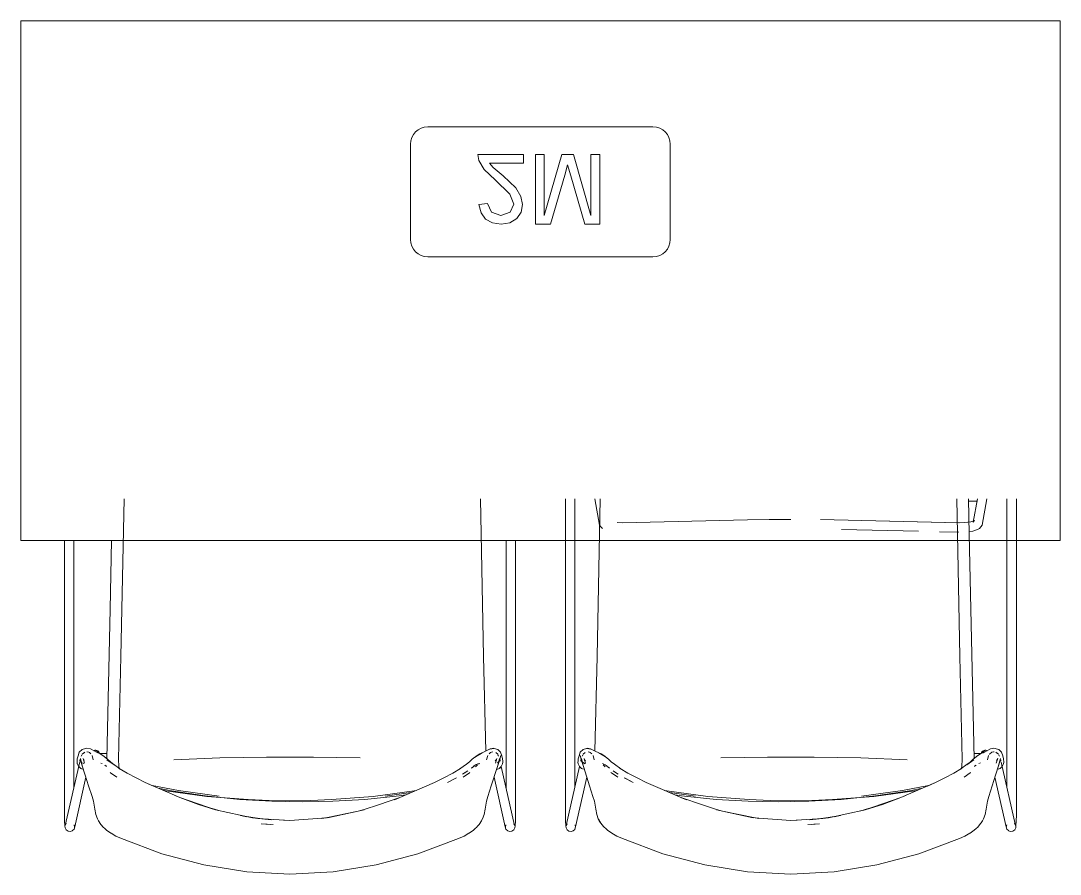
# Model space of a CAD drawing. Header units: millimetres. Extents: x 155927 to 326028, y -36033 to 97293.
# Drawn here: x 213202 to 214402, y 20146 to 21131 of the extents above; entities that cross this region are included whole.
import ezdxf

# ---------------------------------------------------------------- set-up
doc = ezdxf.new("R2010")
doc.units = ezdxf.units.MM
doc.header["$MEASUREMENT"] = 0
doc.layers.add('G-IMPT', color=8, linetype='CONTINUOUS', lineweight=9)
doc.layers.add('I-FURN', color=8, linetype='CONTINUOUS', lineweight=9)

msp = doc.modelspace()

# ---------------------------------------------------------------- linework, layer by layer
at = {"layer": 'G-IMPT'}
for p, q in [((213321.5, 20579.6), (213317.8, 20397.6)), ((213736.7, 20397.6), (213733.1, 20579.4)), ((213831, 20579.4), (213831, 20220.7)), ((213841.9, 20246.4), (213841.9, 20579.4)), ((213865, 20579.4), (213870.3, 20549.1)), ((213867.7, 20397.6), (213871.4, 20579.4)), ((214282.9, 20579.6), (214286.6, 20397.6)), ((214306.2, 20576.7), (214296.1, 20576.7)), ((214296.4, 20579.6), (214297.3, 20538.8)), ((214302, 20552.3), (214306.7, 20579.6)), ((214312.4, 20549.1), (214317.8, 20579.6)), ((214340.9, 20579.3), (214340.9, 20245.8)), ((214351.8, 20579.3), (214351.8, 20220.7)), ((213871.8, 20547), (213870.3, 20549.1)), ((213873.8, 20545), (213871.8, 20547)), ((213897.1, 20551.8), (213890.7, 20552)), ((213897.1, 20551.8), (214041.4, 20555.1)), ((214041.4, 20555.1), (214066.3, 20555.5)), ((214066.3, 20555.5), (214091.4, 20555.7)), ((214141.4, 20555.1), (214125.6, 20555.4)), ((214285.7, 20551.8), (214141.5, 20555)), ((214285.4, 20551.7), (214141.5, 20555)), ((214285.7, 20551.8), (214292.1, 20552)), ((214292.1, 20552), (214299, 20552.9)), ((214299, 20552.9), (214303.6, 20554.4)), ((214303.6, 20554.4), (214301.6, 20553)), ((214302.9, 20554.3), (214301.6, 20553)), ((214302, 20552.3), (214302.9, 20554.3)), ((214310.9, 20547), (214309, 20545)), ((214312.4, 20549.1), (214310.9, 20547)), ((214238.8, 20542), (214149.9, 20544)), ((214285.3, 20540.9), (214263.1, 20541.5)), ((214297.2, 20541.7), (214301.3, 20542.2)), ((214297.3, 20538.8), (214299.1, 20452.2)), ((214301.3, 20542.2), (214306.9, 20544)), ((214306.9, 20544), (214309, 20545)), ((213252.6, 20531.2), (213252.6, 20220.7)), ((213263.5, 20531.2), (213263.5, 20245.8)), ((213307, 20531.2), (213305.3, 20452.2)), ((213762.6, 20245.8), (213762.6, 20531.2)), ((213773.5, 20531.2), (213773.5, 20220.7)), ((213301.5, 20279.3), (213305.3, 20452.2)), ((214303, 20279.3), (214299.1, 20452.2)), ((213315.1, 20278.8), (213317.8, 20397.6)), ((213739.2, 20288.2), (213736.7, 20397.6)), ((213865.2, 20288.2), (213867.7, 20397.6)), ((214289.3, 20278.8), (214286.6, 20397.6)), ((213267.5, 20279.4), (213268.5, 20282.7)), ((213269.8, 20286.9), (213268.5, 20282.7)), ((213269.8, 20286.9), (213273.1, 20290)), ((213272.1, 20282.2), (213272.9, 20283.9)), ((213272.5, 20282.7), (213272.9, 20283.9)), ((213273.1, 20290), (213274.4, 20290.5)), ((213275.9, 20286.7), (213273.2, 20284.5)), ((213274.4, 20290.5), (213278.6, 20291.7)), ((213274.8, 20285.7), (213276.4, 20286.9)), ((213274.8, 20285.7), (213275.4, 20286.1)), ((213276.4, 20286.9), (213275.4, 20286.1)), ((213278.4, 20287.4), (213279, 20287.3)), ((213282.7, 20290.8), (213278.6, 20291.7)), ((213280.9, 20286.9), (213279, 20287.3)), ((213281.5, 20286.6), (213280.9, 20286.9)), ((213281.5, 20286.6), (213283.3, 20284.9)), ((213282.7, 20290.8), (213291.1, 20286.4)), ((213284.7, 20283), (213286, 20278.2)), ((213294, 20285.2), (213289.1, 20287.4)), ((213289.1, 20287.4), (213291.1, 20286.4)), ((213301.7, 20285.7), (213293.6, 20285.4)), ((213294, 20285.2), (213297.1, 20283.3)), ((213294.3, 20285), (213300.6, 20285.3)), ((213294.3, 20285), (213301.6, 20285.3)), ((213297.1, 20283.3), (213302.5, 20279)), ((213729.1, 20283.3), (213723.6, 20279)), ((213726.7, 20281.2), (213735, 20286)), ((213730.3, 20283.5), (213726.7, 20281.2)), ((213732.1, 20285.2), (213729.1, 20283.3)), ((213730.3, 20283.5), (213735, 20286)), ((213732.1, 20285.2), (213738.2, 20287.7)), ((213744.2, 20290.7), (213738.2, 20287.7)), ((213741.4, 20283.1), (213740.1, 20278.2)), ((213744.6, 20286.6), (213743, 20285.1)), ((213747.5, 20291.7), (213743.8, 20290.4)), ((213748.9, 20291.2), (213743.8, 20290.4)), ((213748.9, 20291.2), (213744.2, 20290.7)), ((213744.6, 20286.6), (213745.6, 20287.1)), ((213747.1, 20287.3), (213745.6, 20287.1)), ((213747.5, 20291.7), (213751.7, 20290.5)), ((213750.7, 20286.5), (213752.9, 20284.5)), ((213751.7, 20290.5), (213753, 20290)), ((213753, 20290), (213756.3, 20286.9)), ((213753.7, 20282.7), (213753.2, 20283.9)), ((213753.2, 20283.9), (213754, 20282.3)), ((213756.4, 20283), (213754.1, 20275.1)), ((213756.4, 20283), (213754.8, 20277.4)), ((213757.6, 20282.7), (213756.3, 20286.9)), ((213757.6, 20282.7), (213758.6, 20279.4)), ((213846.8, 20282.7), (213845.8, 20279.4)), ((213846.8, 20282.7), (213848.2, 20286.9)), ((213848, 20283), (213849.6, 20277.4)), ((213848, 20283), (213850.4, 20275.1)), ((213851.4, 20290), (213848.2, 20286.9)), ((213851.2, 20283.9), (213850.5, 20282.3)), ((213850.8, 20282.7), (213851.2, 20283.9)), ((213852.7, 20290.5), (213851.4, 20290)), ((213853.8, 20286.5), (213851.5, 20284.5)), ((213857, 20291.7), (213852.7, 20290.5)), ((213855.6, 20291.2), (213860.6, 20290.4)), ((213855.6, 20291.2), (213860.2, 20290.7)), ((213857, 20291.7), (213860.6, 20290.4)), ((213857.3, 20287.3), (213858.9, 20287.1)), ((213859.8, 20286.6), (213858.9, 20287.1)), ((213859.8, 20286.6), (213861.5, 20285.1)), ((213860.2, 20290.7), (213866.2, 20287.7)), ((213863, 20283.1), (213864.4, 20278.2)), ((213872.3, 20285.2), (213866.2, 20287.7)), ((213874.1, 20283.5), (213869.5, 20286)), ((213872.1, 20284.5), (213869.5, 20286)), ((213872.3, 20285.2), (213875.4, 20283.3)), ((213877.8, 20281.2), (213872.4, 20284.3)), ((213874.1, 20283.5), (213877.8, 20281.2)), ((213875.4, 20283.3), (213880.8, 20279)), ((214307.4, 20283.3), (214302, 20279)), ((214302.8, 20285.7), (214310.9, 20285.4)), ((214310.1, 20285), (214302.8, 20285.3)), ((214310.1, 20285), (214303.9, 20285.3)), ((214310.5, 20285.2), (214307.4, 20283.3)), ((214310.5, 20285.2), (214315.3, 20287.4)), ((214321.8, 20290.8), (214313.3, 20286.4)), ((214315.3, 20287.4), (214313.3, 20286.4)), ((214319.7, 20283), (214318.4, 20278.2)), ((214320.7, 20284.3), (214321.1, 20284.9)), ((214323, 20286.6), (214321.1, 20284.9)), ((214321.8, 20290.8), (214325.8, 20291.7)), ((214323, 20286.6), (214323.5, 20286.9)), ((214323.5, 20286.9), (214325.5, 20287.3)), ((214326.1, 20287.4), (214325.5, 20287.3)), ((214330, 20290.5), (214325.8, 20291.7)), ((214329.6, 20285.7), (214328, 20286.9)), ((214328, 20286.9), (214329.1, 20286.1)), ((214328.6, 20286.7), (214331.2, 20284.5)), ((214329.6, 20285.7), (214329.1, 20286.1)), ((214331.4, 20290), (214330, 20290.5)), ((214334.6, 20286.9), (214331.4, 20290)), ((214332, 20282.7), (214331.5, 20283.9)), ((214332.3, 20282.2), (214331.5, 20283.9)), ((214334.6, 20286.9), (214336, 20282.7)), ((214337, 20279.4), (214336, 20282.7)), ((213270.3, 20275.9), (213253.7, 20202.3)), ((213267.5, 20279.4), (213267.2, 20275.4)), ((213267.5, 20273.7), (213267.2, 20275.4)), ((213267.5, 20273.7), (213267.6, 20273.4)), ((213267.6, 20273.4), (213269, 20270.5)), ((213269.2, 20270.3), (213269, 20270.5)), ((213269.2, 20270.3), (213271.1, 20268.4)), ((213270.9, 20278.7), (213270.5, 20276.7)), ((213272, 20275.1), (213270.5, 20278.3)), ((213271.8, 20276.2), (213270.5, 20278.3)), ((213272.9, 20272.2), (213271.1, 20279.7)), ((213271.1, 20279.7), (213273.1, 20271.6)), ((213272, 20275.1), (213271.3, 20277.4)), ((213271.3, 20277.4), (213273.1, 20271.6)), ((213271.8, 20276.2), (213272.2, 20275.9)), ((213272.9, 20272.2), (213276.7, 20260.5)), ((213275.1, 20273.8), (213273.7, 20274.6)), ((213274.3, 20279.7), (213275.2, 20277.6)), ((213274.3, 20279.7), (213275.9, 20274.1)), ((213275.6, 20277.3), (213274.5, 20278.4)), ((213274.5, 20278.4), (213275.2, 20277.6)), ((213275.6, 20277.3), (213274.8, 20277.9)), ((213296.1, 20273.8), (213294.7, 20274.4)), ((213299.3, 20272.1), (213300.9, 20271)), ((213301.5, 20270.7), (213300.9, 20271)), ((213301.7, 20278.1), (213309.4, 20273)), ((213301.7, 20278.1), (213309.9, 20272.5)), ((213305.7, 20276), (213302.5, 20279)), ((213305.7, 20276), (213309.9, 20272.5)), ((213309.4, 20273), (213316.8, 20267.6)), ((213315.6, 20270.4), (213315.1, 20278.8)), ((213316.3, 20267.5), (213315.6, 20270.4)), ((213378.9, 20278.3), (213432.1, 20280.4)), ((213486, 20281.4), (213432.1, 20280.4)), ((213486, 20281.4), (213540.1, 20281.4)), ((213594, 20280.4), (213540.1, 20281.4)), ((213716.7, 20273), (213709.3, 20267.6)), ((213716.7, 20273), (213720.4, 20276)), ((213723.6, 20279), (213720.4, 20276)), ((213725.6, 20270.8), (213722.5, 20268.7)), ((213723.1, 20269.1), (213725.6, 20270.8)), ((213727.4, 20272.4), (213724.7, 20270.7)), ((213725.2, 20271), (213724.7, 20270.7)), ((213727.4, 20272.4), (213725.2, 20271)), ((213730.6, 20274), (213726.8, 20272.1)), ((213727.4, 20272.4), (213726.8, 20272.1)), ((213729.7, 20272.3), (213727.3, 20270.2)), ((213727.4, 20272.4), (213730.6, 20274)), ((213730.9, 20273.2), (213732.1, 20273.9)), ((213751.6, 20278.4), (213750.1, 20276.9)), ((213750.1, 20276.9), (213751.2, 20277.8)), ((213751.8, 20279.6), (213750.3, 20274.1)), ((213751.8, 20279.6), (213750.6, 20277.2)), ((213751.6, 20278.4), (213750.6, 20277.2)), ((213754.8, 20277.4), (213752.3, 20269.1)), ((213754.3, 20276.2), (213752.5, 20274.6)), ((213755, 20279.7), (213752.9, 20271.6)), ((213752.9, 20271.6), (213753.3, 20272.8)), ((213755, 20279.7), (213753.3, 20272.8)), ((213755.6, 20278.3), (213754.1, 20275.1)), ((213755.6, 20278.3), (213754.3, 20276.2)), ((213757.1, 20270.5), (213755, 20268.4)), ((213755.6, 20276.7), (213755.2, 20278.6)), ((213755.3, 20268.7), (213757.1, 20270.5)), ((213755.3, 20268.7), (213756.9, 20270.3)), ((213758.6, 20273.7), (213756.9, 20270.3)), ((213756.9, 20270.3), (213758.5, 20273.4)), ((213756.9, 20270.3), (213757.1, 20270.5)), ((213772.4, 20202.3), (213757, 20270.5)), ((213758.6, 20273.7), (213757.1, 20270.5)), ((213758.6, 20273.7), (213758.5, 20273.4)), ((213758.6, 20279.4), (213758.8, 20276.7)), ((213758.6, 20273.7), (213758.9, 20275.4)), ((213758.8, 20276.7), (213758.9, 20275.4)), ((213832.1, 20202.3), (213847.4, 20270.5)), ((213845.7, 20276.7), (213845.6, 20275.4)), ((213845.9, 20273.7), (213845.6, 20275.4)), ((213845.8, 20279.4), (213845.7, 20276.7)), ((213845.9, 20273.7), (213847.5, 20270.3)), ((213845.9, 20273.7), (213845.9, 20273.4)), ((213845.9, 20273.7), (213847.4, 20270.5)), ((213847.5, 20270.3), (213845.9, 20273.4)), ((213849.2, 20268.7), (213847.4, 20270.5)), ((213847.5, 20270.3), (213847.4, 20270.5)), ((213847.4, 20270.5), (213849.4, 20268.4)), ((213849.2, 20268.7), (213847.5, 20270.3)), ((213848.8, 20276.7), (213849.3, 20278.6)), ((213848.8, 20278.3), (213850.2, 20276.2)), ((213848.8, 20278.3), (213850.4, 20275.1)), ((213849.5, 20279.7), (213851.5, 20271.6)), ((213849.5, 20279.7), (213851.2, 20272.8)), ((213849.6, 20277.4), (213852.2, 20269.1)), ((213850.2, 20276.2), (213852, 20274.6)), ((213851.5, 20271.6), (213851.2, 20272.8)), ((213853.8, 20273.6), (213852, 20274.6)), ((213852.6, 20279.6), (213853.8, 20277.2)), ((213852.6, 20279.6), (213854.2, 20274.1)), ((213852.9, 20278.4), (213853.8, 20277.2)), ((213852.9, 20278.4), (213854.3, 20276.9)), ((213854.3, 20276.9), (213853.2, 20277.8)), ((213877, 20272.4), (213873.8, 20274)), ((213873.8, 20274), (213877.6, 20272.1)), ((213874.7, 20272.3), (213877.1, 20270.2)), ((213877, 20272.4), (213877.6, 20272.1)), ((213877, 20272.4), (213879.2, 20271)), ((213877, 20272.4), (213879.8, 20270.7)), ((213881.4, 20269.1), (213878.9, 20270.8)), ((213878.9, 20270.8), (213882, 20268.7)), ((213879.2, 20271), (213879.8, 20270.7)), ((213880.8, 20279), (213884, 20276)), ((213887.8, 20273), (213884, 20276)), ((213887.8, 20273), (213895.1, 20267.6)), ((214010.4, 20280.4), (214064.4, 20281.4)), ((214118.4, 20281.4), (214064.4, 20281.4)), ((214118.4, 20281.4), (214172.3, 20280.4)), ((214225.5, 20278.3), (214172.3, 20280.4)), ((214295, 20273), (214287.7, 20267.6)), ((214288.2, 20267.5), (214288.9, 20270.4)), ((214288.9, 20270.4), (214289.3, 20278.8)), ((214302.8, 20278.1), (214294.5, 20272.5)), ((214298.8, 20276), (214294.5, 20272.5)), ((214302.8, 20278.1), (214295, 20273)), ((214298.8, 20276), (214302, 20279)), ((214303, 20270.7), (214303.6, 20271)), ((214305.2, 20272.1), (214303.6, 20271)), ((214308.3, 20273.8), (214310.3, 20274.6)), ((214331.5, 20272.2), (214327.7, 20260.5)), ((214330.2, 20279.7), (214328.6, 20274.1)), ((214328.9, 20277.3), (214329.9, 20278.4)), ((214328.9, 20277.3), (214329.6, 20277.9)), ((214330.2, 20279.7), (214329.2, 20277.6)), ((214329.9, 20278.4), (214329.2, 20277.6)), ((214333.3, 20279.7), (214331.3, 20271.6)), ((214333.2, 20277.4), (214331.3, 20271.6)), ((214331.5, 20272.2), (214333.3, 20279.7)), ((214332.4, 20275.1), (214333.9, 20278.3)), ((214332.4, 20275.1), (214333.2, 20277.4)), ((214332.6, 20276.2), (214333.9, 20278.3)), ((214335.2, 20270.3), (214333.3, 20268.4)), ((214333.5, 20278.7), (214334, 20276.7)), ((214334.3, 20275.3), (214350.7, 20202.3)), ((214335.2, 20270.3), (214335.4, 20270.5)), ((214336.8, 20273.4), (214335.4, 20270.5)), ((214336.9, 20273.7), (214336.8, 20273.4)), ((214336.9, 20273.7), (214337.2, 20275.4)), ((214337, 20279.4), (214337.2, 20275.4)), ((213264.6, 20200.7), (213277.4, 20258.3)), ((213273.6, 20267.2), (213271.1, 20268.4)), ((213271.3, 20268.3), (213271.1, 20268.4)), ((213273.7, 20267.2), (213271.1, 20268.4)), ((213271.3, 20268.3), (213273.7, 20267.2)), ((213273.6, 20267.2), (213273.7, 20267.2)), ((213276.7, 20260.5), (213280.6, 20248)), ((213305.4, 20263.7), (213305.8, 20263.3)), ((213305.8, 20263.3), (213313.2, 20258)), ((213325, 20262.7), (213316, 20268.1)), ((213316.8, 20267.6), (213316, 20268.1)), ((213335.4, 20257.2), (213325, 20262.7)), ((213690.7, 20257.2), (213701.1, 20262.7)), ((213710.1, 20268.1), (213701.1, 20262.7)), ((213710.1, 20268.1), (213709.3, 20267.6)), ((213718.3, 20265.5), (213712.3, 20261.5)), ((213712.3, 20261.5), (213714.3, 20262.8)), ((213713, 20258), (213720.3, 20263.3)), ((213718.3, 20265.5), (213714.3, 20262.8)), ((213720.8, 20263.7), (213720.3, 20263.3)), ((213723.1, 20269.1), (213722.5, 20268.7)), ((213745.5, 20248), (213752.3, 20269.1)), ((213748.7, 20258.1), (213761.5, 20200.7)), ((213752.6, 20267.2), (213752.4, 20267.2)), ((213752.6, 20267.2), (213754.8, 20268.3)), ((213754.8, 20268.3), (213755, 20268.4)), ((213855.8, 20258.1), (213842.9, 20200.7)), ((213849.6, 20268.3), (213849.4, 20268.4)), ((213851.9, 20267.2), (213849.6, 20268.3)), ((213851.9, 20267.2), (213852, 20267.2)), ((213858.9, 20248), (213852.2, 20269.1)), ((213881.4, 20269.1), (213882, 20268.7)), ((213883.7, 20263.7), (213884.2, 20263.3)), ((213891.5, 20258), (213884.2, 20263.3)), ((213886.2, 20265.5), (213892.1, 20261.5)), ((213886.2, 20265.5), (213890.2, 20262.8)), ((213892.1, 20261.5), (213890.2, 20262.8)), ((213894.4, 20268.1), (213895.1, 20267.6)), ((213894.4, 20268.1), (213903.3, 20262.7)), ((213913.8, 20257.2), (213903.3, 20262.7)), ((214269, 20257.2), (214279.5, 20262.7)), ((214279.5, 20262.7), (214288.4, 20268.1)), ((214287.7, 20267.6), (214288.4, 20268.1)), ((214298.6, 20263.3), (214291.3, 20258)), ((214299.1, 20263.7), (214298.6, 20263.3)), ((214327.7, 20260.5), (214323.8, 20248)), ((214339.9, 20200.7), (214327, 20258.3)), ((214330.8, 20267.2), (214333.3, 20268.4)), ((214333.1, 20268.3), (214330.8, 20267.2)), ((214330.9, 20267.2), (214330.8, 20267.2)), ((214330.9, 20267.2), (214333.3, 20268.4)), ((214333.1, 20268.3), (214333.3, 20268.4)), ((213280.6, 20248), (213284.5, 20236)), ((213335.4, 20257.2), (213346, 20252)), ((213355.4, 20247.8), (213346, 20252)), ((213355.4, 20247.8), (213346, 20251.9)), ((213386, 20234.7), (213346, 20251.9)), ((213384.4, 20242.6), (213354.1, 20248.4)), ((213354.1, 20248.4), (213384.2, 20242.7)), ((213680.1, 20252), (213633.7, 20232.1)), ((213680.1, 20252), (213690.7, 20257.2)), ((213705.5, 20257.5), (213695.1, 20252)), ((213695.1, 20252), (213704.5, 20257)), ((213705.5, 20257.5), (213704.5, 20257)), ((213741.7, 20236), (213745.5, 20248)), ((213862.8, 20236), (213858.9, 20248)), ((213899, 20257.5), (213909.4, 20252)), ((213899, 20257.5), (213899.9, 20257)), ((213909.4, 20252), (213899.9, 20257)), ((213924.4, 20252), (213913.8, 20257.2)), ((213924.4, 20252), (213970.8, 20232.1)), ((214218.4, 20234.7), (214258.4, 20251.9)), ((214220.1, 20242.6), (214250.3, 20248.4)), ((214250.3, 20248.4), (214220.2, 20242.7)), ((214249.1, 20247.8), (214258.4, 20252)), ((214249.1, 20247.8), (214258.4, 20251.9)), ((214269, 20257.2), (214258.4, 20252)), ((214323.8, 20248), (214320, 20236)), ((213286.1, 20230.4), (213284.5, 20236)), ((213376.2, 20242.5), (213361, 20245.4)), ((213369.8, 20242.4), (213366.6, 20243)), ((213417.1, 20236), (213369.8, 20242.4)), ((213376.2, 20242.5), (213415.3, 20236.6)), ((213380.2, 20236.9), (213386, 20234.7)), ((213380.2, 20236.9), (213386, 20234.7)), ((213431.5, 20236.2), (213384.2, 20242.7)), ((213384.4, 20242.6), (213431.5, 20236.2)), ((213386, 20234.7), (213427.2, 20220.6)), ((213386, 20234.7), (213407.5, 20226.7)), ((213386, 20234.7), (213407.5, 20226.7)), ((213415.3, 20236.6), (213455.1, 20232.5)), ((213464.9, 20232.2), (213417.1, 20236)), ((213609, 20236), (213561.2, 20232.2)), ((213599.5, 20232.5), (213639.2, 20236.6)), ((213609, 20236), (213656.3, 20242.4)), ((213615.1, 20226.1), (213640.1, 20234.7)), ((213652.7, 20240.3), (213623.1, 20236.2)), ((213652.7, 20240.3), (213623.1, 20236.2)), ((213640.1, 20234.7), (213633.7, 20232.1)), ((213646.9, 20237.8), (213639.2, 20236.6)), ((213656.3, 20242.4), (213658.9, 20242.9)), ((213740, 20230.4), (213741.7, 20236)), ((213864.5, 20230.4), (213862.8, 20236)), ((213948.2, 20242.4), (213945.5, 20242.9)), ((213995.4, 20236), (213948.2, 20242.4)), ((213951.7, 20240.3), (213981.4, 20236.2)), ((213951.8, 20240.3), (213981.4, 20236.2)), ((213957.6, 20237.8), (213965.2, 20236.6)), ((213989.4, 20226.1), (213964.3, 20234.7)), ((213964.3, 20234.7), (213970.8, 20232.1)), ((214005, 20232.5), (213965.2, 20236.6)), ((213995.4, 20236), (214043.3, 20232.2)), ((214139.5, 20232.2), (214187.3, 20236)), ((214189.1, 20236.6), (214149.4, 20232.5)), ((214172.9, 20236.2), (214220.2, 20242.7)), ((214220.1, 20242.6), (214172.9, 20236.2)), ((214218.4, 20234.7), (214177.3, 20220.6)), ((214187.3, 20236), (214234.6, 20242.4)), ((214228.3, 20242.5), (214189.1, 20236.6)), ((214218.4, 20234.7), (214197, 20226.7)), ((214218.5, 20234.7), (214197, 20226.7)), ((214224.2, 20236.9), (214218.4, 20234.7)), ((214224.2, 20236.9), (214218.5, 20234.7)), ((214228.3, 20242.5), (214243.4, 20245.4)), ((214234.6, 20242.4), (214237.8, 20243)), ((214318.3, 20230.4), (214320, 20236)), ((213287.8, 20221.2), (213286.1, 20230.4)), ((213427.2, 20220.6), (213407.5, 20226.7)), ((213407.5, 20226.7), (213427.2, 20220.7)), ((213455.1, 20232.5), (213492.1, 20230.4)), ((213464.9, 20232.2), (213489, 20231.2)), ((213489, 20231.2), (213513.1, 20230.9)), ((213492.1, 20230.4), (213508.4, 20230.1)), ((213508.4, 20230.1), (213527.3, 20229.7)), ((213513.1, 20230.9), (213537.1, 20231.3)), ((213546.1, 20230.1), (213527.3, 20229.7)), ((213561.2, 20232.2), (213537.1, 20231.3)), ((213546.1, 20230.1), (213562.4, 20230.4)), ((213599.5, 20232.5), (213562.4, 20230.4)), ((213615.1, 20226.1), (213598.9, 20220.9)), ((213740, 20230.4), (213738.4, 20221.2)), ((213864.5, 20230.4), (213866.1, 20221.2)), ((213989.4, 20226.1), (214005.6, 20220.9)), ((214005, 20232.5), (214042, 20230.4)), ((214058.3, 20230.1), (214042, 20230.4)), ((214043.3, 20232.2), (214067.3, 20231.3)), ((214058.3, 20230.1), (214077.2, 20229.7)), ((214091.4, 20230.9), (214067.3, 20231.3)), ((214096, 20230.1), (214077.2, 20229.7)), ((214115.5, 20231.2), (214091.4, 20230.9)), ((214112.3, 20230.4), (214096, 20230.1)), ((214149.4, 20232.5), (214112.3, 20230.4)), ((214139.5, 20232.2), (214115.5, 20231.2)), ((214177.3, 20220.6), (214197, 20226.7)), ((214197, 20226.7), (214177.3, 20220.7)), ((214316.7, 20221.2), (214318.3, 20230.4)), ((213252.7, 20214.5), (213252.6, 20220.7)), ((213252.7, 20214.5), (213252.9, 20207.3)), ((213287.8, 20221.2), (213288.9, 20215.1)), ((213290.7, 20210.2), (213288.9, 20215.1)), ((213290.7, 20210.2), (213291.9, 20207.9)), ((213432.4, 20219.2), (213427.2, 20220.7)), ((213469.7, 20211.3), (213427.2, 20220.6)), ((213427.2, 20220.6), (213432.4, 20219.2)), ((213455.9, 20213.8), (213463, 20212.5)), ((213455.9, 20213.8), (213470, 20211.7)), ((213469.7, 20211.3), (213491.3, 20208.9)), ((213469.7, 20211.3), (213481, 20210)), ((213470, 20211.7), (213481, 20210)), ((213513.1, 20208.3), (213476.1, 20210.6)), ((213476.1, 20210.6), (213481, 20210)), ((213491.3, 20208.9), (213481, 20210)), ((213550, 20210.8), (213513.1, 20208.3)), ((213550, 20210.6), (213556.4, 20211.7)), ((213550, 20210.8), (213555.4, 20211.2)), ((213550, 20210.6), (213553.5, 20211)), ((213598.9, 20220.6), (213556.4, 20211.3)), ((213556.4, 20211.7), (213591.9, 20218.7)), ((213591.9, 20218.7), (213556.4, 20211.3)), ((213591.9, 20218.7), (213598.9, 20220.9)), ((213598.9, 20220.6), (213591.9, 20218.7)), ((213732.5, 20204.9), (213735.4, 20210.2)), ((213734.2, 20207.9), (213735.4, 20210.2)), ((213734.9, 20209.2), (213735.4, 20210.2)), ((213737.2, 20215.1), (213735.4, 20210.2)), ((213738.4, 20221.2), (213737.2, 20215.1)), ((213773.3, 20207.3), (213773.4, 20214.5)), ((213773.5, 20220.7), (213773.4, 20214.5)), ((213831, 20220.7), (213831, 20214.5)), ((213831.2, 20207.3), (213831, 20214.5)), ((213866.1, 20221.2), (213867.2, 20215.1)), ((213867.2, 20215.1), (213869, 20210.2)), ((213869.5, 20209.2), (213869, 20210.2)), ((213872, 20204.9), (213869, 20210.2)), ((213870.2, 20207.9), (213869, 20210.2)), ((214005.5, 20220.6), (214012.6, 20218.7)), ((214005.5, 20220.6), (214048, 20211.3)), ((214012.6, 20218.7), (214005.6, 20220.9)), ((214048.1, 20211.7), (214012.6, 20218.7)), ((214012.6, 20218.7), (214048, 20211.3)), ((214054.4, 20210.6), (214048.1, 20211.7)), ((214054.4, 20210.8), (214050.3, 20211.1)), ((214054.4, 20210.6), (214050.9, 20211)), ((214054.4, 20210.8), (214091.4, 20208.3)), ((214091.4, 20208.3), (214128.3, 20210.6)), ((214134.8, 20211.3), (214113.1, 20208.9)), ((214113.1, 20208.9), (214123.4, 20210)), ((214134.5, 20211.7), (214123.4, 20210)), ((214134.8, 20211.3), (214123.4, 20210)), ((214128.3, 20210.6), (214123.4, 20210)), ((214148.6, 20213.8), (214134.5, 20211.7)), ((214134.8, 20211.3), (214177.3, 20220.6)), ((214148.6, 20213.8), (214141.4, 20212.5)), ((214172.1, 20219.2), (214177.3, 20220.7)), ((214177.3, 20220.6), (214172.1, 20219.2)), ((214313.8, 20210.2), (214312.6, 20207.9)), ((214313.8, 20210.2), (214315.6, 20215.1)), ((214316.7, 20221.2), (214315.6, 20215.1)), ((214351.8, 20214.5), (214351.6, 20207.3)), ((214351.8, 20214.5), (214351.8, 20220.7)), ((213252.9, 20207.3), (213253.1, 20202)), ((213253.1, 20202), (213253.5, 20199.6)), ((213253.5, 20199.6), (213254.7, 20197.3)), ((213253.7, 20202.3), (213254.8, 20204.5)), ((213254.6, 20204.2), (213254.8, 20204.5)), ((213261.9, 20196.5), (213263.8, 20198.2)), ((213263.8, 20198.2), (213263.5, 20197.9)), ((213264.6, 20200.7), (213263.8, 20198.2)), ((213263.9, 20203.1), (213264.3, 20200.5)), ((213264, 20202.8), (213264.3, 20200.5)), ((213293.4, 20205.4), (213291.9, 20207.9)), ((213293.6, 20204.9), (213293.4, 20205.4)), ((213293.6, 20204.9), (213295.2, 20203)), ((213295.2, 20203), (213297.4, 20200.5)), ((213297.4, 20200.5), (213299.2, 20198.7)), ((213301.3, 20197), (213299.2, 20198.7)), ((213490.2, 20203.6), (213480, 20204.1)), ((213480, 20204.1), (213493.6, 20203.4)), ((213513.1, 20208.3), (213505.6, 20208.4)), ((213513.1, 20208.3), (213505.6, 20208.4)), ((213724.8, 20197), (213726.9, 20198.7)), ((213728.7, 20200.5), (213726.9, 20198.7)), ((213728.7, 20200.5), (213729.2, 20201.1)), ((213731, 20203), (213729.2, 20201.1)), ((213732.5, 20204.9), (213731, 20203)), ((213734.9, 20209.2), (213732.5, 20204.9)), ((213732.5, 20204.9), (213732.7, 20205.4)), ((213732.7, 20205.4), (213734.2, 20207.9)), ((213761.5, 20200.7), (213762.3, 20198.2)), ((213762.2, 20203.1), (213761.8, 20200.5)), ((213762.1, 20202.8), (213761.8, 20200.5)), ((213762.3, 20198.2), (213762.6, 20197.9)), ((213764.5, 20196.1), (213762.6, 20197.9)), ((213772.4, 20202.3), (213771.4, 20204.4)), ((213771.4, 20204.4), (213771.6, 20204.2)), ((213772.6, 20199.6), (213771.4, 20197.3)), ((213772.6, 20199.6), (213773, 20202)), ((213773, 20202), (213773.3, 20207.3)), ((213831.5, 20202), (213831.2, 20207.3)), ((213831.8, 20199.6), (213831.5, 20202)), ((213831.8, 20199.6), (213833, 20197.3)), ((213832.1, 20202.3), (213833.1, 20204.4)), ((213833.1, 20204.4), (213832.9, 20204.2)), ((213840, 20196.1), (213841.8, 20197.9)), ((213842.1, 20198.2), (213841.8, 20197.9)), ((213842.9, 20200.7), (213842.1, 20198.2)), ((213842.2, 20203.1), (213842.7, 20200.5)), ((213842.3, 20202.8), (213842.7, 20200.5)), ((213869.5, 20209.2), (213872, 20204.9)), ((213871.7, 20205.4), (213870.2, 20207.9)), ((213872, 20204.9), (213871.7, 20205.4)), ((213872, 20204.9), (213873.5, 20203)), ((213873.5, 20203), (213875.2, 20201.1)), ((213875.7, 20200.5), (213875.2, 20201.1)), ((213875.7, 20200.5), (213877.6, 20198.7)), ((213879.6, 20197), (213877.6, 20198.7)), ((214091.4, 20208.3), (214098.8, 20208.4)), ((214091.4, 20208.3), (214098.8, 20208.4)), ((214124.5, 20204.1), (214110.9, 20203.4)), ((214115, 20203.6), (214124.5, 20204.1)), ((214303.1, 20197), (214305.2, 20198.7)), ((214307.1, 20200.5), (214305.2, 20198.7)), ((214309.3, 20203), (214307.1, 20200.5)), ((214310.8, 20204.9), (214309.3, 20203)), ((214310.8, 20204.9), (214311.1, 20205.4)), ((214311.1, 20205.4), (214312.6, 20207.9)), ((214339.9, 20200.7), (214340.7, 20198.2)), ((214340.6, 20203.1), (214340.1, 20200.5)), ((214340.5, 20202.8), (214340.1, 20200.5)), ((214342.5, 20196.5), (214340.7, 20198.2)), ((214340.7, 20198.2), (214341, 20197.9)), ((214350.7, 20202.3), (214349.7, 20204.5)), ((214349.9, 20204.2), (214349.7, 20204.5)), ((214351, 20199.6), (214349.8, 20197.3)), ((214351.3, 20202), (214351, 20199.6)), ((214351.6, 20207.3), (214351.3, 20202)), ((213254.7, 20197.3), (213256.8, 20195.8)), ((213259.5, 20195.4), (213256.8, 20195.8)), ((213259.5, 20195.4), (213261.6, 20196.1)), ((213261.9, 20196.5), (213261.6, 20196.1)), ((213306.2, 20193.6), (213301.3, 20197)), ((213306.2, 20193.6), (213306.5, 20193.4)), ((213312.1, 20190.2), (213306.5, 20193.4)), ((213318.5, 20187.4), (213312.1, 20190.2)), ((213365.3, 20169.8), (213318.5, 20187.4)), ((213660.8, 20169.8), (213707.5, 20187.3)), ((213707.5, 20187.3), (213714, 20190.2)), ((213719.6, 20193.4), (213714, 20190.2)), ((213719.6, 20193.4), (213719.9, 20193.6)), ((213724.8, 20197), (213719.9, 20193.6)), ((213764.5, 20196.1), (213766.6, 20195.4)), ((213769.3, 20195.8), (213766.6, 20195.4)), ((213771.4, 20197.3), (213769.3, 20195.8)), ((213833, 20197.3), (213835.2, 20195.8)), ((213835.2, 20195.8), (213837.8, 20195.4)), ((213840, 20196.1), (213837.8, 20195.4)), ((213879.6, 20197), (213884.5, 20193.6)), ((213884.8, 20193.4), (213884.5, 20193.6)), ((213884.8, 20193.4), (213890.4, 20190.2)), ((213896.9, 20187.3), (213890.4, 20190.2)), ((213943.7, 20169.8), (213896.9, 20187.3)), ((214239.1, 20169.8), (214286, 20187.4)), ((214286, 20187.4), (214292.4, 20190.2)), ((214292.4, 20190.2), (214298, 20193.4)), ((214298.3, 20193.6), (214298, 20193.4)), ((214298.3, 20193.6), (214303.1, 20197)), ((214342.5, 20196.5), (214342.8, 20196.1)), ((214345, 20195.4), (214342.8, 20196.1)), ((214345, 20195.4), (214347.6, 20195.8)), ((214349.8, 20197.3), (214347.6, 20195.8)), ((213413.8, 20156.8), (213365.3, 20169.8)), ((213660.8, 20169.8), (213612.4, 20156.8)), ((213943.7, 20169.8), (213992.1, 20156.8)), ((214190.7, 20156.8), (214239.1, 20169.8)), ((213413.8, 20156.8), (213463.1, 20148.7)), ((213612.4, 20156.8), (213563, 20148.7)), ((213992.1, 20156.8), (214041.5, 20148.7)), ((214190.7, 20156.8), (214141.3, 20148.7)), ((213513.1, 20146.1), (213463.1, 20148.7)), ((213513.1, 20146.1), (213563, 20148.7)), ((214091.4, 20146.1), (214041.5, 20148.7)), ((214091.4, 20146.1), (214141.3, 20148.7))]:
    msp.add_line(p, q, dxfattribs=at)
at = {"layer": 'I-FURN'}
for p, q in [((214402.4, 21131.2), (213202.3, 21131.2)), ((213202.3, 21131.2), (213202.3, 20531.2)), ((214402.4, 20531.2), (214402.4, 21131.2)), ((213932.2, 21008.8), (213672.2, 21008.8)), ((213652.2, 20988.8), (213652.2, 20878.8)), ((213952.2, 20878.8), (213952.2, 20988.8)), ((213782.8, 20977), (213730, 20977)), ((213730, 20977), (213731.1, 20970)), ((213731.1, 20970), (213737.2, 20959.4)), ((213747.8, 20961.8), (213743.3, 20966.9)), ((213743.3, 20966.9), (213782.8, 20966.9)), ((213782.8, 20966.9), (213782.8, 20977)), ((213796.6, 20977), (213796.6, 20896.6)), ((213806.6, 20977), (213796.6, 20977)), ((213826.8, 20977), (213806.6, 20906.6)), ((213806.6, 20906.6), (213806.6, 20977)), ((213840.4, 20977), (213826.8, 20977)), ((213860.6, 20906.6), (213840.4, 20977)), ((213870.7, 20977), (213860.6, 20977)), ((213860.6, 20977), (213860.6, 20906.6)), ((213870.7, 20896.6), (213870.7, 20977)), ((213737.2, 20959.4), (213749.8, 20947.7)), ((213759.4, 20952.1), (213747.8, 20961.8)), ((213830.3, 20953.2), (213833.6, 20965.1)), ((213833.6, 20965.1), (213837.2, 20952.3)), ((213749.8, 20947.7), (213767.1, 20931)), ((213773.8, 20938.4), (213759.4, 20952.1)), ((213813.9, 20896.6), (213830.3, 20953.2)), ((213837.2, 20952.3), (213853.4, 20896.6)), ((213767.1, 20931), (213771.5, 20919.6)), ((213779.7, 20928.5), (213773.8, 20938.4)), ((213741.3, 20920.5), (213731.3, 20919.2)), ((213731.3, 20919.2), (213733.7, 20909.5)), ((213745.6, 20910.3), (213741.3, 20920.5)), ((213771.5, 20919.6), (213767.4, 20910.4)), ((213781.5, 20919), (213779.7, 20928.5)), ((213779.9, 20910.2), (213781.5, 20919)), ((213733.7, 20909.5), (213739, 20902.4)), ((213756.7, 20906.6), (213745.6, 20910.3)), ((213767.4, 20910.4), (213756.7, 20906.6)), ((213774.9, 20903), (213779.9, 20910.2)), ((213739, 20902.4), (213746.8, 20898)), ((213746.8, 20898), (213756.9, 20896.6)), ((213756.9, 20896.6), (213767.1, 20898.2)), ((213767.1, 20898.2), (213774.9, 20903)), ((213796.6, 20896.6), (213813.9, 20896.6)), ((213853.4, 20896.6), (213870.7, 20896.6)), ((213672.2, 20858.8), (213932.2, 20858.8)), ((213202.3, 20531.2), (214402.4, 20531.2)), ((213286.2, 20288.7), (213287.8, 20289.2)), ((213287.8, 20289.2), (213289, 20289.2)), ((213292.8, 20286.7), (213287.8, 20289.2)), ((213287.8, 20289.2), (213292.1, 20287.6)), ((213287.8, 20289.2), (213290.1, 20288.9)), ((213287.8, 20289.2), (213291.1, 20288.4)), ((213289, 20289.2), (213290.1, 20288.9)), ((213292.8, 20286.7), (213289, 20287.4)), ((213290.1, 20288.9), (213291.1, 20288.4)), ((213292.8, 20286.7), (213290.3, 20286.9)), ((213292.8, 20286.7), (213290.8, 20286.7)), ((213292.1, 20287.6), (213291.1, 20288.4)), ((213292.8, 20286.7), (213291.2, 20286.5)), ((213292.8, 20286.7), (213291.4, 20286.4)), ((213292.8, 20286.7), (213292.1, 20287.6)), ((213292.8, 20286.7), (213293.1, 20285.5)), ((214311.6, 20286.7), (214311.4, 20285.5)), ((214311.6, 20286.7), (214316.6, 20289.2)), ((214311.6, 20286.7), (214312.4, 20287.6)), ((214311.6, 20286.7), (214315.4, 20287.4)), ((214311.6, 20286.7), (214314.2, 20286.9)), ((214311.6, 20286.7), (214313, 20286.4)), ((214311.6, 20286.7), (214313.6, 20286.7)), ((214311.6, 20286.7), (214313.3, 20286.5)), ((214316.6, 20289.2), (214312.4, 20287.6)), ((214312.4, 20287.6), (214313.3, 20288.4)), ((214316.6, 20289.2), (214313.3, 20288.4)), ((214314.4, 20288.9), (214313.3, 20288.4)), ((214315.5, 20289.2), (214314.4, 20288.9)), ((214316.6, 20289.2), (214314.4, 20288.9)), ((214316.6, 20289.2), (214315.5, 20289.2)), ((214318.2, 20288.7), (214316.6, 20289.2))]:
    msp.add_line(p, q, dxfattribs=at)
for centre, start, end in [((213672.2, 20988.8), 90, 180), ((213932.2, 20988.8), 0, 90), ((213672.2, 20878.8), 180, 270), ((213932.2, 20878.8), 270, 0)]:
    msp.add_arc(centre, 20, start, end, dxfattribs=at)

doc.saveas('drawing.dxf')
